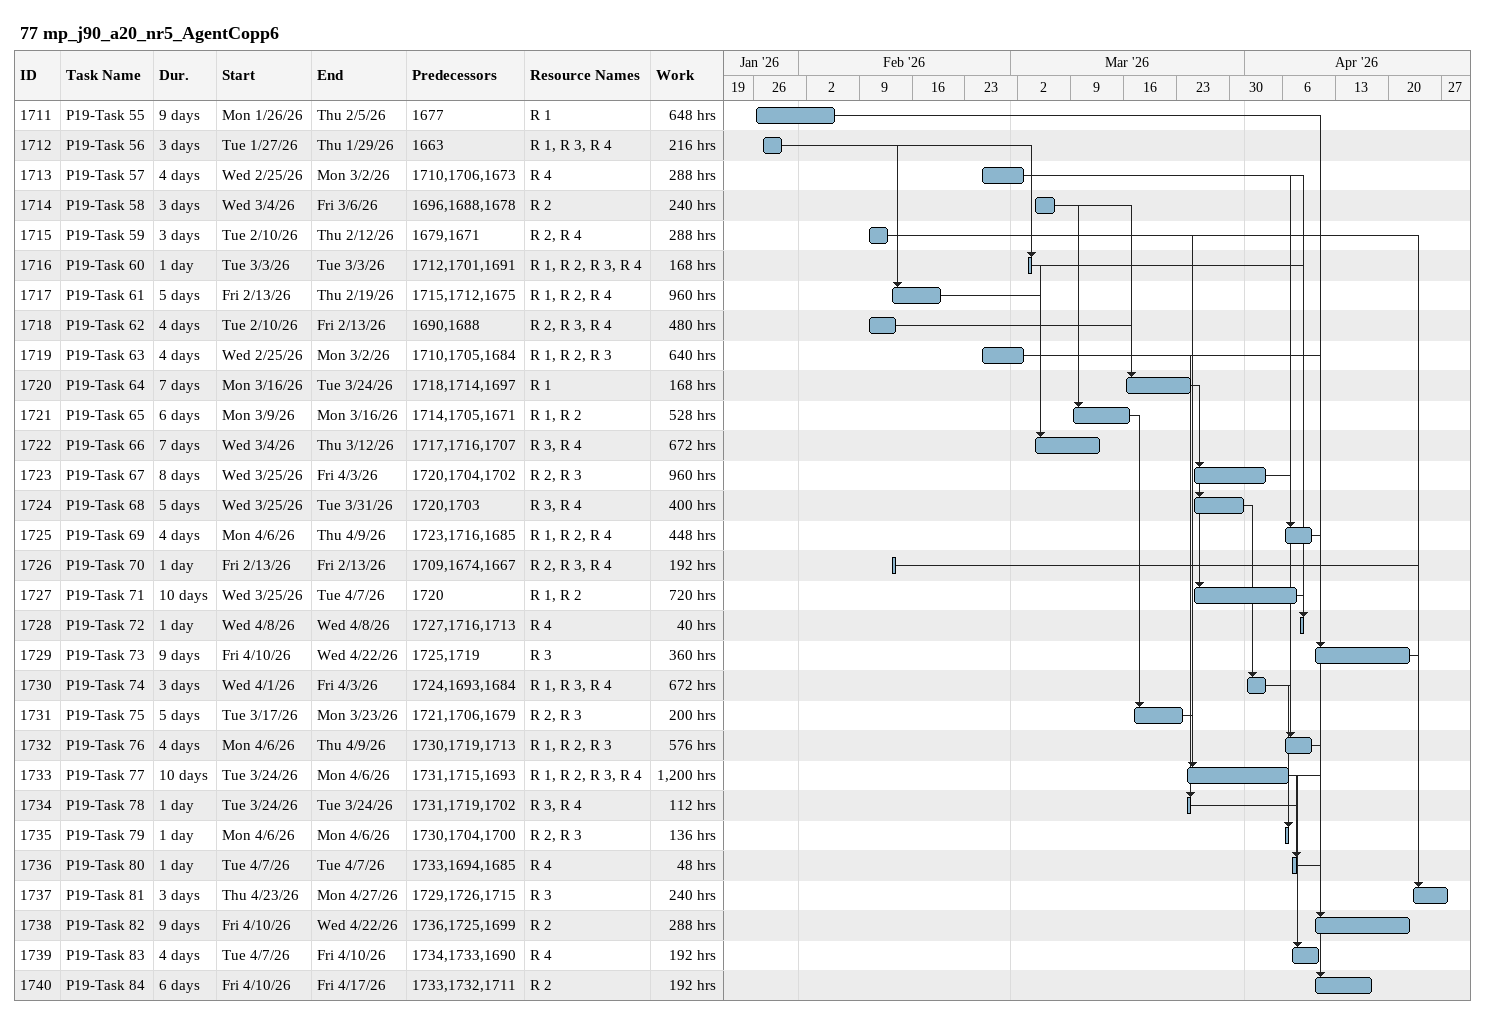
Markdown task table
77 mp_j90_a20_nr5_AgentCopp6

| ID | Task | Duration | Start | Finish | Predecessors | Resources | Work (h) |
|---|---|---|---|---|---|---|---|
| 1711 | P19-Task 55 | 9d | 2026-01-26 | 2026-02-05 | 1677 | R 1 | 648 |
| 1712 | P19-Task 56 | 3d | 2026-01-27 | 2026-01-29 | 1663 | R 1, R 3, R 4 | 216 |
| 1713 | P19-Task 57 | 4d | 2026-02-25 | 2026-03-02 | 1710, 1706, 1673 | R 4 | 288 |
| 1714 | P19-Task 58 | 3d | 2026-03-04 | 2026-03-06 | 1696, 1688, 1678 | R 2 | 240 |
| 1715 | P19-Task 59 | 3d | 2026-02-10 | 2026-02-12 | 1679, 1671 | R 2, R 4 | 288 |
| 1716 | P19-Task 60 | 1d | 2026-03-03 | 2026-03-03 | 1712, 1701, 1691 | R 1, R 2, R 3, R 4 | 168 |
| 1717 | P19-Task 61 | 5d | 2026-02-13 | 2026-02-19 | 1715, 1712, 1675 | R 1, R 2, R 4 | 960 |
| 1718 | P19-Task 62 | 4d | 2026-02-10 | 2026-02-13 | 1690, 1688 | R 2, R 3, R 4 | 480 |
| 1719 | P19-Task 63 | 4d | 2026-02-25 | 2026-03-02 | 1710, 1705, 1684 | R 1, R 2, R 3 | 640 |
| 1720 | P19-Task 64 | 7d | 2026-03-16 | 2026-03-24 | 1718, 1714, 1697 | R 1 | 168 |
| 1721 | P19-Task 65 | 6d | 2026-03-09 | 2026-03-16 | 1714, 1705, 1671 | R 1, R 2 | 528 |
| 1722 | P19-Task 66 | 7d | 2026-03-04 | 2026-03-12 | 1717, 1716, 1707 | R 3, R 4 | 672 |
| 1723 | P19-Task 67 | 8d | 2026-03-25 | 2026-04-03 | 1720, 1704, 1702 | R 2, R 3 | 960 |
| 1724 | P19-Task 68 | 5d | 2026-03-25 | 2026-03-31 | 1720, 1703 | R 3, R 4 | 400 |
| 1725 | P19-Task 69 | 4d | 2026-04-06 | 2026-04-09 | 1723, 1716, 1685 | R 1, R 2, R 4 | 448 |
| 1726 | P19-Task 70 | 1d | 2026-02-13 | 2026-02-13 | 1709, 1674, 1667 | R 2, R 3, R 4 | 192 |
| 1727 | P19-Task 71 | 10d | 2026-03-25 | 2026-04-07 | 1720 | R 1, R 2 | 720 |
| 1728 | P19-Task 72 | 1d | 2026-04-08 | 2026-04-08 | 1727, 1716, 1713 | R 4 | 40 |
| 1729 | P19-Task 73 | 9d | 2026-04-10 | 2026-04-22 | 1725, 1719 | R 3 | 360 |
| 1730 | P19-Task 74 | 3d | 2026-04-01 | 2026-04-03 | 1724, 1693, 1684 | R 1, R 3, R 4 | 672 |
| 1731 | P19-Task 75 | 5d | 2026-03-17 | 2026-03-23 | 1721, 1706, 1679 | R 2, R 3 | 200 |
| 1732 | P19-Task 76 | 4d | 2026-04-06 | 2026-04-09 | 1730, 1719, 1713 | R 1, R 2, R 3 | 576 |
| 1733 | P19-Task 77 | 10d | 2026-03-24 | 2026-04-06 | 1731, 1715, 1693 | R 1, R 2, R 3, R 4 | 1200 |
| 1734 | P19-Task 78 | 1d | 2026-03-24 | 2026-03-24 | 1731, 1719, 1702 | R 3, R 4 | 112 |
| 1735 | P19-Task 79 | 1d | 2026-04-06 | 2026-04-06 | 1730, 1704, 1700 | R 2, R 3 | 136 |
| 1736 | P19-Task 80 | 1d | 2026-04-07 | 2026-04-07 | 1733, 1694, 1685 | R 4 | 48 |
| 1737 | P19-Task 81 | 3d | 2026-04-23 | 2026-04-27 | 1729, 1726, 1715 | R 3 | 240 |
| 1738 | P19-Task 82 | 9d | 2026-04-10 | 2026-04-22 | 1736, 1725, 1699 | R 2 | 288 |
| 1739 | P19-Task 83 | 4d | 2026-04-07 | 2026-04-10 | 1734, 1733, 1690 | R 4 | 192 |
| 1740 | P19-Task 84 | 6d | 2026-04-10 | 2026-04-17 | 1733, 1732, 1711 | R 2 | 192 |
